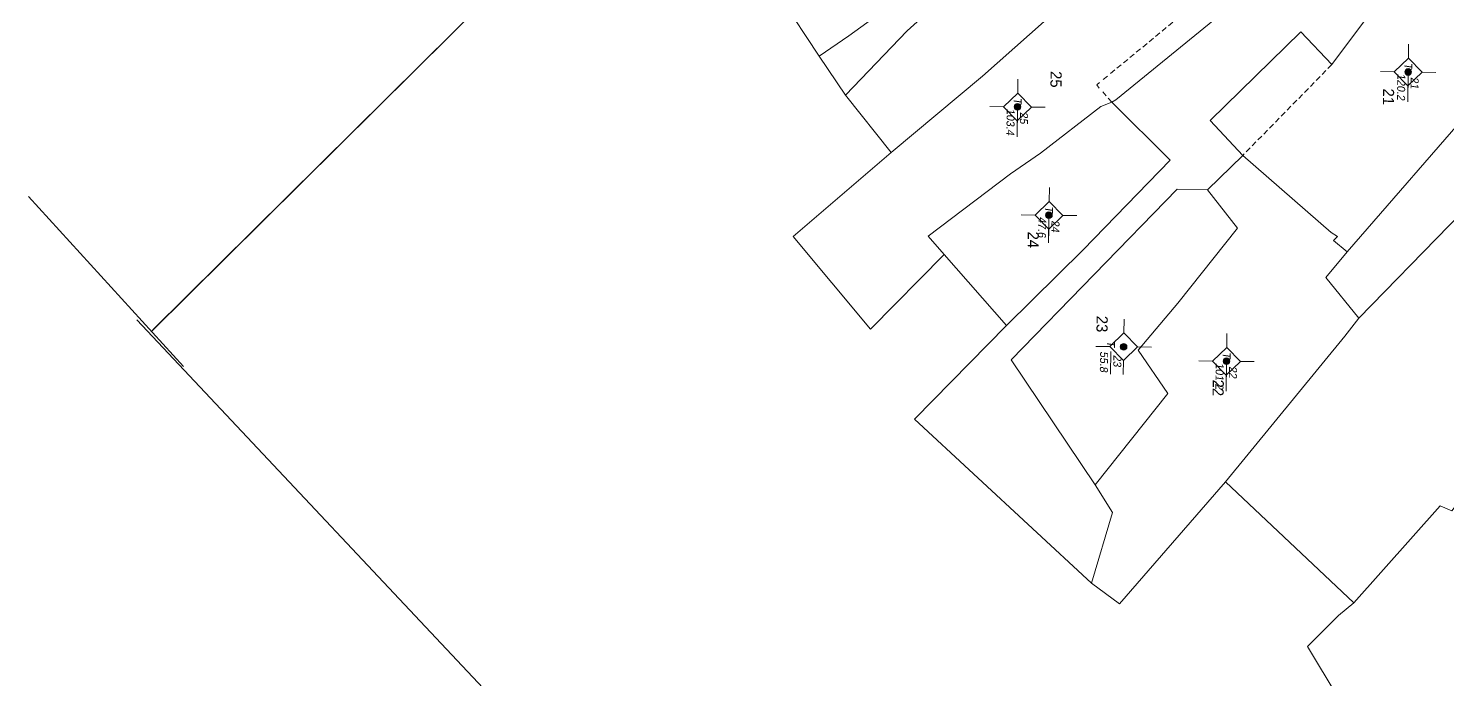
# Model space of a CAD drawing. Extents: x 601689 to 602595, y 1189742 to 1190763.
# Drawn here: x 601936.6 to 602000.4, y 1190262.4 to 1190291.7 of the extents above; entities that cross this region are included whole.
import ezdxf
from ezdxf.enums import TextEntityAlignment as Align

# ---------------------------------------------------------------- set-up
doc = ezdxf.new("R2010")
doc.units = 0
doc.header["$MEASUREMENT"] = 0
doc.linetypes.add('HIDDEN', pattern=[0.375, 0.25, -0.125])
for name, color, linetype in [('10', 250, 'Continuous'), ('11', 7, 'Continuous'), ('13', 7, 'Continuous'), ('14', 7, 'Continuous'), ('31', 7, 'Continuous'), ('53', 7, 'Continuous'), ('57', 7, 'Continuous'), ('CONSTRUCTION_CLASS', 7, 'Continuous')]:
    doc.layers.add(name, color=color, linetype=linetype)
doc.layers.get('0').off()
doc.styles.add('TXT', font='vnshx.shx')

# ---------------------------------------------------------------- blocks, each defined once
blk = doc.blocks.new('Q')
at = {"color": 7, "linetype": 'Continuous', "lineweight": 0, "style": 'TXT'}
for s, height, p in [('%%167o v%%207 th%%184ng 10 n%%168m 2001 %%174%%213n th%%184ng 5 n%%168m 2002', 0.5, (0, 5.4)), ('Ki%%211m tra th%%184ng      n%%168m', 0.5, (21, 5.4)), ('C%%172 quan %%174o v%%207: X%%221 nghi%%214p PTCN Tr%%190c %%174%%222a - B%%182n %%174%%229 ', 0.5, (0, 4.4)), ('C%%172 quan ki%%211m tra: C%%171ng ty XNK v%%181 t%%173 v%%202n d%%222ch v%%244 %%167o %%174%%185c B%%182n %%174%%229', 0.499998, (21, 4.4))]:
    blk.add_text(s, height=height, dxfattribs=at).set_placement(p)
blk = doc.blocks.new('*M1908190819081908')
at = {"layer": '13', "color": 3, "linetype": 'Continuous', "lineweight": 0}
blk.add_line((602552.451, 1189663.325), (602553.726, 1189663.325), dxfattribs=at)
at = {"layer": '13', "color": 3, "linetype": 'Continuous', "lineweight": 0, "style": 'TXT', "oblique": 7.60551}
blk.add_text('T', height=0.36, dxfattribs=at).set_placement((602552.254, 1189663.325), align=Align.MIDDLE_RIGHT)
for s, p in [('21', (602552.601, 1189663.625)), ('120.2', (602552.451, 1189663.025))]:
    blk.add_text(s, height=0.36, dxfattribs=at).set_placement(p, align=Align.MIDDLE_LEFT)
blk = doc.blocks.new('*M1912191219121912')
at = {"layer": '13', "color": 3, "linetype": 'Continuous', "lineweight": 0}
blk.add_line((602565.592, 1189655.346), (602566.867, 1189655.346), dxfattribs=at)
at = {"layer": '13', "color": 3, "linetype": 'Continuous', "lineweight": 0, "style": 'TXT', "oblique": 7.60551}
for s, p in [('22', (602565.742, 1189655.646)), ('101.2', (602565.592, 1189655.046))]:
    blk.add_text(s, height=0.36, dxfattribs=at).set_placement(p, align=Align.MIDDLE_LEFT)
blk.add_text('T', height=0.36, dxfattribs=at).set_placement((602565.395, 1189655.346), align=Align.MIDDLE_RIGHT)
blk = doc.blocks.new('*M1918191819181918')
at = {"layer": '13', "color": 3, "linetype": 'Continuous', "lineweight": 0}
blk.add_line((602565.008, 1189650.711), (602566.028, 1189650.711), dxfattribs=at)
at = {"layer": '13', "color": 3, "linetype": 'Continuous', "lineweight": 0, "style": 'TXT', "oblique": 7.60551}
for s, p in [('23', (602565.158, 1189651.011)), ('55.8', (602565.008, 1189650.411))]:
    blk.add_text(s, height=0.36, dxfattribs=at).set_placement(p, align=Align.MIDDLE_LEFT)
blk.add_text('T', height=0.36, dxfattribs=at).set_placement((602564.811, 1189650.711), align=Align.MIDDLE_RIGHT)
blk = doc.blocks.new('*M1920192019201920')
at = {"layer": '13', "color": 3, "linetype": 'Continuous', "lineweight": 0}
blk.add_line((602559.135, 1189647.267), (602560.155, 1189647.267), dxfattribs=at)
at = {"layer": '13', "color": 3, "linetype": 'Continuous', "lineweight": 0, "style": 'TXT', "oblique": 7.60551}
blk.add_text('T', height=0.36, dxfattribs=at).set_placement((602558.938, 1189647.267), align=Align.MIDDLE_RIGHT)
for s, p in [('24', (602559.285, 1189647.567)), ('47.6', (602559.135, 1189646.967))]:
    blk.add_text(s, height=0.36, dxfattribs=at).set_placement(p, align=Align.MIDDLE_LEFT)
blk = doc.blocks.new('*M1922192219221922')
at = {"layer": '13', "color": 3, "linetype": 'Continuous', "lineweight": 0}
blk.add_line((602554.279, 1189645.78), (602555.554, 1189645.78), dxfattribs=at)
at = {"layer": '13', "color": 3, "linetype": 'Continuous', "lineweight": 0, "style": 'TXT', "oblique": 7.60551}
for s, p in [('25', (602554.429, 1189646.08)), ('103.4', (602554.279, 1189645.48))]:
    blk.add_text(s, height=0.36, dxfattribs=at).set_placement(p, align=Align.MIDDLE_LEFT)
blk.add_text('T', height=0.36, dxfattribs=at).set_placement((602554.082, 1189645.78), align=Align.MIDDLE_RIGHT)
blk = doc.blocks.new('CENTRD')
at = {"layer": '11', "linetype": 'Continuous', "lineweight": 0}
h = blk.add_hatch(color=2, dxfattribs=at)
edge = h.paths.add_edge_path()
edge.add_arc((0, 0), 0.15, 0, 360)
at = {"layer": '11', "color": 2, "linetype": 'Continuous', "lineweight": 0}
for p, q in [((0, 1.25), (0, 0.625)), ((-0.625, 0), (-1.25, 0)), ((0, 0.625), (-0.625, 0)), ((-0.625, 0), (0, -0.625)), ((0.625, 0), (0, 0.625)), ((0, -0.625), (0.625, 0)), ((1.25, 0), (0.625, 0)), ((0, -0.625), (0, -1.25))]:
    blk.add_line(p, q, dxfattribs=at)
blk.add_circle((0, 0), 0.15, dxfattribs=at)
blk = doc.blocks.new('B')
at = {"color": 7, "linetype": 'Continuous', "lineweight": 0}
for p, q in [((0.8, 2.62), (0.801, 5.6)), ((0.62, 2.441), (0.96, 2.78)), ((0.62, -0.969), (0.96, -0.63)), ((0.8, -4.05), (0.8, -0.81))]:
    blk.add_line(p, q, dxfattribs=at)
for points in [[(0.801, 5.6), (0.53, 5.331), (0.8, 10.21), (1.04, 4.83), (0.801, 5.6)], [(0.8, -4.05), (0.531, -4.309), (0.53, -9.429)], [(0.8, -4.05), (1.04, -4.569), (1.04, -10.289)], [(0.53, -7.289), (0.8, -6.95), (1.04, -8.139)]]:
    blk.add_lwpolyline(points, dxfattribs=at)
for points in [[(0.801, 5.6), (0.8, 10.21), (1.04, 4.83)], [(0.8, -4.05), (0.8, -6.95), (1.04, -4.569), (1.04, -8.139)]]:
    blk.add_solid(points, dxfattribs=at)
at = {"color": 7, "linetype": 'Continuous', "lineweight": 0, "style": 'TXT'}
blk.add_text('B', height=1.815, rotation=359.99996, dxfattribs=at).set_placement((0, 0))

msp = doc.modelspace()

# ---------------------------------------------------------------- linework, layer by layer
at = {"layer": '10', "color": 7, "linetype": 'Continuous', "lineweight": 0}
for p, q in [((602007.601, 1190295.106), (601995.906, 1190281.617)), ((601991.205, 1190285.961), (601989.624, 1190284.412))]:
    msp.add_line(p, q, dxfattribs=at)
for points in [[(602001.66, 1190298.678), (601995.211, 1190290.047), (601993.821, 1190291.525), (601989.736, 1190287.531), (601991.205, 1190285.961)], [(602013.878, 1190297.78), (602009.582, 1190294.409), (602010.664, 1190293.085), (602008.616, 1190291.152), (601996.435, 1190278.639)], [(601987.44, 1190296.583), (601979.503, 1190289.532), (601975.395, 1190286.088)], [(601991.153, 1190293.082), (601985.499, 1190288.459), (601985.317, 1190288.352)], [(601975.215, 1190292.59), (601973.488, 1190291.344), (601972.155, 1190290.432)], [(601977.164, 1190292.514), (601976.121, 1190291.568), (601973.341, 1190288.666)], [(601985.317, 1190288.352), (601984.825, 1190288.158), (601982.106, 1190286.065), (601980.763, 1190285.134), (601977.064, 1190282.324), (601977.773, 1190281.505)], [(601985.317, 1190288.352), (601987.942, 1190285.746), (601984.036, 1190281.709), (601980.589, 1190278.296)], [(601991.205, 1190285.961), (601995.187, 1190282.486), (601995.475, 1190282.302), (601995.282, 1190282.125), (601995.906, 1190281.617)], [(602023.1, 1190286.223), (602018.482, 1190282.717), (602001.808, 1190271.535), (602000.606, 1190269.951), (602000.079, 1190270.179), (601996.209, 1190265.822)], [(601989.624, 1190284.412), (601988.254, 1190284.441), (601980.798, 1190276.753), (601984.571, 1190271.131)], [(601989.624, 1190284.412), (601990.97, 1190282.684), (601988.283, 1190279.311), (601986.504, 1190277.195), (601987.837, 1190275.246), (601984.571, 1190271.131)], [(601995.906, 1190281.617), (601994.95, 1190280.469), (601996.435, 1190278.639)], [(601996.435, 1190278.639), (601995.804, 1190277.818), (601990.433, 1190271.261)], [(601984.571, 1190271.131), (601985.344, 1190269.881), (601984.401, 1190266.703)]]:
    msp.add_lwpolyline(points, dxfattribs=at)
at = {"layer": '14', "color": 6, "linetype": 'HIDDEN', "lineweight": 0}
for p, q in [((601990.373, 1190293.862), (601985.174, 1190289.574)), ((601985.124, 1190289.534), (601984.88, 1190289.328)), ((601995.211, 1190290.047), (601991.205, 1190285.961)), ((601984.769, 1190289.239), (601984.638, 1190289.131)), ((601984.756, 1190288.989), (601984.638, 1190289.131)), ((601985.317, 1190288.352), (601984.835, 1190288.908))]:
    msp.add_line(p, q, dxfattribs=at)
at = {"layer": '31', "color": 92, "linetype": 'Continuous', "lineweight": 0}
for p, q in [((601972.155, 1190290.432), (601969.059, 1190295.145)), ((601972.155, 1190290.432), (601973.341, 1190288.666)), ((601973.341, 1190288.666), (601975.395, 1190286.088)), ((601980.589, 1190278.296), (601977.773, 1190281.505)), ((601996.209, 1190265.822), (601990.433, 1190271.261))]:
    msp.add_line(p, q, dxfattribs=at)
for points in [[(601975.395, 1190286.088), (601970.984, 1190282.308), (601974.467, 1190278.14), (601977.773, 1190281.505)], [(601984.401, 1190266.703), (601976.451, 1190274.092), (601980.589, 1190278.296)], [(601990.433, 1190271.261), (601985.658, 1190265.776), (601984.401, 1190266.703)], [(601996.209, 1190265.822), (601995.511, 1190265.241), (601994.122, 1190263.85), (601999.675, 1190254.583), (602000.585, 1190253.881)]]:
    msp.add_lwpolyline(points, dxfattribs=at)
at = {"layer": '57', "color": 172, "linetype": 'Continuous', "lineweight": 0}
for q in [(601942.124, 1190278.033), (601942.195, 1190278.103)]:
    msp.add_line((601965.168, 1190300.899), q, dxfattribs=at)
at = {"layer": 'CONSTRUCTION_CLASS', "color": 2, "linetype": 'Continuous', "lineweight": 0}
msp.add_line((601943.571, 1190276.451), (601936.592, 1190284.103), dxfattribs=at)
msp.add_lwpolyline([(601963.808, 1190254.735), (601959.17, 1190259.713), (601941.476, 1190278.556)], dxfattribs=at)

# ---------------------------------------------------------------- block references
at = {"color": 7, "linetype": 'Continuous', "lineweight": 0}
for name, p, rotation in [('Q', (601979.204, 1190279.423), 269.1680420500809), ('B', (601985.204, 1190269.103), 269.214199256255)]:
    msp.add_blockref(name, p, dxfattribs=dict(at, rotation=rotation))
at = {"layer": '11', "color": 2, "linetype": 'Continuous', "lineweight": 0, "rotation": 269.1680420500809}
for p in [(601998.645, 1190289.717), (601998.645, 1190289.717), (601981.075, 1190288.144), (601982.491, 1190283.267), (601985.85, 1190277.344), (601985.85, 1190277.344), (601990.476, 1190276.693)]:
    msp.add_blockref('CENTRD', p, dxfattribs=at)
at = {"layer": '13', "color": 3, "linetype": 'Continuous', "lineweight": 0, "rotation": 269.1680420500809}
for name, p in [('*M1908190819081908', (-578790.27, 1810052.359)), ('*M1922192219221922', (-578790.27, 1810052.359)), ('*M1920192019201920', (-578790.27, 1810052.359)), ('*M1918191819181918', (-578790.844, 1810052.224)), ('*M1912191219121912', (-578790.27, 1810052.359))]:
    msp.add_blockref(name, p, dxfattribs=at)

# ---------------------------------------------------------------- texts
at = {"layer": '53', "color": 200, "linetype": 'Continuous', "lineweight": 0, "style": 'TXT'}
for s, p in [('25', (601982.816, 1190289.756)), ('21', (601997.767, 1190288.971)), ('24', (601981.787, 1190282.53)), ('23', (601984.886, 1190278.738)), ('22', (601990.107, 1190275.865))]:
    msp.add_text(s, height=0.5, rotation=269.21439, dxfattribs=at).set_placement(p, align=Align.MIDDLE_LEFT)

doc.saveas('drawing.dxf')
